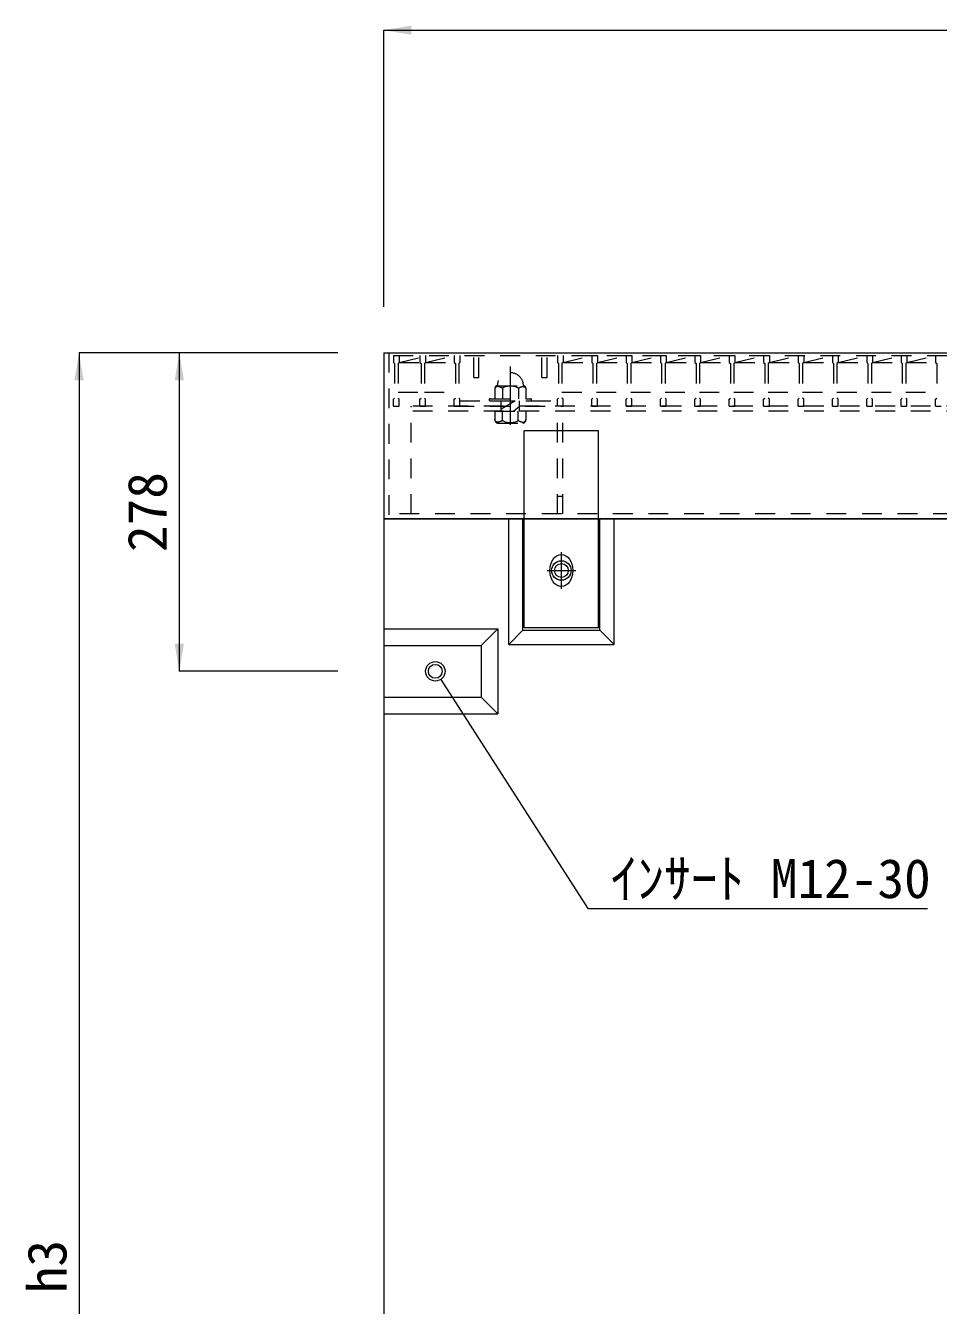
# Model space of a CAD drawing. Units: millimetres, scale not verified. Extents: x 42559 to 133118, y -58351 to -47326.
# Drawn here: x 74684 to 75480, y -53598 to -52481 of the extents above; entities that cross this region are included whole.
import ezdxf
from ezdxf.enums import TextEntityAlignment as Align

# ---------------------------------------------------------------- set-up
doc = ezdxf.new("R2010")
doc.units = ezdxf.units.MM
doc.header["$LTSCALE"] = 23
doc.linetypes.add('CHAIN', pattern=[18.5, 12, -1.5, 3.5, -1.5])
doc.linetypes.add('USER1', pattern=[1.35, 0.75, -0.6])
for name, color, linetype, lineweight in [('BT', 30, 'USER1', 13), ('インサート', 92, 'USER1', 9), ('グレーチング', 7, 'USER1', 13), ('受枠', 3, 'Continuous', 9), ('寸法線', 7, 'Continuous', 13), ('引出線', 4, 'Continuous', 13), ('本体', 2, 'Continuous', 13)]:
    doc.layers.add(name, color=color, linetype=linetype, lineweight=lineweight)
doc.styles.add('ＭＳ ゴシック', font='')
doc.styles.get('ＭＳ ゴシック').set_extended_font_data('MS Gothic')

# ---------------------------------------------------------------- blocks, each defined once
blk = doc.blocks.new('filled_arrow')
at = {"color": 0, "linetype": 'Continuous', "lineweight": -2}
blk.add_solid([(7.5, 1.25), (0, 0), (7.5, -1.25)], dxfattribs=at)

msp = doc.modelspace()

# ---------------------------------------------------------------- linework, layer by layer
at = {"layer": 'BT'}
for p, q in [((75093.16, -52797.2), (75093.16, -52806.33)), ((75095.23, -52795.12), (75118.08, -52795.12)), ((75099.65, -52797.2), (75099.65, -52806.33)), ((75113.67, -52797.2), (75113.67, -52806.33)), ((75120.16, -52797.2), (75120.16, -52806.33)), ((75089.16, -52806.33), (75124.16, -52806.33)), ((75089.16, -52808.27), (75124.16, -52808.27)), ((75098.66, -52817.27), (75098.66, -52808.27)), ((75098.66, -52815.12), (75110.51, -52808.27)), ((75109.43, -52817.27), (75114.66, -52812.81)), ((75114.66, -52817.27), (75114.66, -52808.27)), ((75093.16, -52817.27), (75120.16, -52817.27)), ((75093.16, -52817.27), (75093.16, -52824.89)), ((75099.73, -52825.33), (75099.73, -52817.27)), ((75113.58, -52825.33), (75113.58, -52817.27)), ((75120.16, -52817.27), (75120.16, -52824.89)), ((75095.93, -52827.66), (75117.39, -52827.66))]:
    msp.add_line(p, q, dxfattribs=at)
for centre, radius, start, end in [((75106.66, -52795.12), 11.42, 0, 180), ((75095.23, -52797.2), 2.08, 90, 180), ((75106.66, -52809.87), 14.48, 61.04954, 118.95046), ((75118.08, -52797.2), 2.08, 0, 90), ((75089.16, -52807.33), 1, 90, 180), ((75089.16, -52807.27), 1, 180, 270), ((75124.16, -52807.33), 1, 0, 90), ((75124.16, -52807.27), 1, 270, 0), ((75095.93, -52824.89), 2.77, 180, 270), ((75106.66, -52812.99), 14.15, 240.7011, 299.2989), ((75117.39, -52824.89), 2.77, 270, 0)]:
    msp.add_arc(centre, radius, start, end, dxfattribs=at)
for points in [[(75095.23, -52795.78), (75094.61, -52795.9), (75093.56, -52796.27), (75093.16, -52797.2)], [(75099.65, -52797.2), (75098.23, -52796.26), (75096.7, -52795.69), (75095.23, -52795.78)], [(75113.67, -52797.2), (75115.08, -52796.26), (75116.62, -52795.69), (75118.08, -52795.78)], [(75118.08, -52795.78), (75118.71, -52795.9), (75119.75, -52796.27), (75120.16, -52797.2)], [(75095.23, -52826.74), (75094.61, -52826.63), (75093.38, -52826.43), (75093.16, -52824.37)], [(75099.73, -52825.33), (75098.23, -52826.26), (75096.7, -52826.84), (75095.23, -52826.74)], [(75113.58, -52825.33), (75115.08, -52826.26), (75116.62, -52826.84), (75118.08, -52826.74)], [(75118.08, -52826.74), (75118.71, -52826.63), (75119.93, -52826.43), (75120.16, -52824.37)]]:
    msp.add_open_spline(points, degree=3, dxfattribs=at)
at = {"layer": 'インサート', "linetype": 'Continuous'}
for centre, radius in [((75151.16, -52956.27), 8.5), ((75151.16, -52956.27), 6), ((75041.16, -53044.27), 8.5), ((75041.16, -53044.27), 6)]:
    msp.add_circle(centre, radius, dxfattribs=at)
at = {"layer": 'グレーチング'}
for p, q in [((75004.66, -52768.77), (75985.66, -52768.77)), ((75004.66, -52768.77), (75004.66, -52774.77)), ((75009.66, -52768.77), (75009.66, -52774.77)), ((75009.66, -52774.77), (75027.66, -52770.45)), ((75027.66, -52768.77), (75027.66, -52774.77)), ((75032.66, -52774.77), (75057.66, -52768.77)), ((75032.66, -52768.77), (75032.66, -52774.77)), ((75057.66, -52768.77), (75057.66, -52774.77)), ((75062.66, -52768.77), (75062.66, -52774.77)), ((75074.66, -52787.77), (75074.66, -52768.77)), ((75079.16, -52787.77), (75079.16, -52768.77)), ((75134.16, -52787.77), (75134.16, -52768.77)), ((75138.66, -52787.77), (75138.66, -52768.77)), ((75147.66, -52768.77), (75147.66, -52774.77)), ((75152.66, -52774.77), (75177.66, -52768.77)), ((75152.66, -52768.77), (75152.66, -52774.77)), ((75177.66, -52768.77), (75182.66, -52768.77)), ((75177.66, -52768.77), (75177.66, -52774.77)), ((75182.66, -52774.77), (75207.66, -52768.77)), ((75182.66, -52768.77), (75182.66, -52774.77)), ((75207.66, -52768.77), (75212.66, -52768.77)), ((75207.66, -52768.77), (75207.66, -52774.77)), ((75212.66, -52774.77), (75237.66, -52768.77)), ((75212.66, -52768.77), (75212.66, -52774.77)), ((75237.66, -52768.77), (75242.66, -52768.77)), ((75237.66, -52768.77), (75237.66, -52774.77)), ((75242.66, -52774.77), (75267.66, -52768.77)), ((75242.66, -52768.77), (75242.66, -52774.77)), ((75267.66, -52768.77), (75272.66, -52768.77)), ((75267.66, -52768.77), (75267.66, -52774.77)), ((75272.66, -52774.77), (75297.66, -52768.77)), ((75272.66, -52768.77), (75272.66, -52774.77)), ((75297.66, -52768.77), (75302.66, -52768.77)), ((75297.66, -52768.77), (75297.66, -52774.77)), ((75302.66, -52774.77), (75327.66, -52768.77)), ((75302.66, -52768.77), (75302.66, -52774.77)), ((75327.66, -52768.77), (75332.66, -52768.77)), ((75327.66, -52768.77), (75327.66, -52774.77)), ((75332.66, -52774.77), (75357.66, -52768.77)), ((75332.66, -52768.77), (75332.66, -52774.77)), ((75357.66, -52768.77), (75362.66, -52768.77)), ((75357.66, -52768.77), (75357.66, -52774.77)), ((75362.66, -52774.77), (75387.66, -52768.77)), ((75362.66, -52768.77), (75362.66, -52774.77)), ((75387.66, -52768.77), (75392.66, -52768.77)), ((75387.66, -52768.77), (75387.66, -52774.77)), ((75392.66, -52774.77), (75417.66, -52768.77)), ((75392.66, -52768.77), (75392.66, -52774.77)), ((75417.66, -52768.77), (75422.66, -52768.77)), ((75417.66, -52768.77), (75417.66, -52774.77)), ((75422.66, -52774.77), (75447.66, -52768.77)), ((75422.66, -52768.77), (75422.66, -52774.77)), ((75447.66, -52768.77), (75452.66, -52768.77)), ((75447.66, -52768.77), (75447.66, -52774.77)), ((75452.66, -52774.77), (75477.66, -52768.77)), ((75452.66, -52768.77), (75452.66, -52774.77)), ((75477.66, -52768.77), (75482.66, -52768.77)), ((75477.66, -52768.77), (75477.66, -52774.77)), ((75004.66, -52774.77), (75005.66, -52775.77)), ((75005.66, -52775.77), (75005.66, -52805.77)), ((75009.66, -52774.77), (75008.66, -52775.77)), ((75008.66, -52775.77), (75008.66, -52805.77)), ((75009.66, -52774.77), (75027.66, -52774.77)), ((75027.66, -52774.77), (75028.66, -52775.77)), ((75028.66, -52775.77), (75028.66, -52805.77)), ((75032.66, -52774.77), (75031.66, -52775.77)), ((75031.66, -52775.77), (75031.66, -52805.77)), ((75032.66, -52774.77), (75057.66, -52774.77)), ((75057.66, -52774.77), (75058.66, -52775.77)), ((75058.66, -52775.77), (75058.66, -52805.77)), ((75062.66, -52774.77), (75061.66, -52775.77)), ((75061.66, -52775.77), (75061.66, -52805.77)), ((75147.66, -52774.77), (75148.66, -52775.77)), ((75148.66, -52775.77), (75148.66, -52805.77)), ((75152.66, -52774.77), (75151.66, -52775.77)), ((75151.66, -52775.77), (75151.66, -52805.77)), ((75152.66, -52774.77), (75177.66, -52774.77)), ((75177.66, -52774.77), (75178.66, -52775.77)), ((75178.66, -52775.77), (75178.66, -52805.77)), ((75182.66, -52774.77), (75181.66, -52775.77)), ((75181.66, -52775.77), (75181.66, -52805.77)), ((75182.66, -52774.77), (75207.66, -52774.77)), ((75207.66, -52774.77), (75208.66, -52775.77)), ((75208.66, -52775.77), (75208.66, -52805.77)), ((75212.66, -52774.77), (75211.66, -52775.77)), ((75211.66, -52775.77), (75211.66, -52805.77)), ((75212.66, -52774.77), (75237.66, -52774.77)), ((75237.66, -52774.77), (75238.66, -52775.77)), ((75238.66, -52775.77), (75238.66, -52805.77)), ((75242.66, -52774.77), (75241.66, -52775.77)), ((75241.66, -52775.77), (75241.66, -52805.77)), ((75242.66, -52774.77), (75267.66, -52774.77)), ((75267.66, -52774.77), (75268.66, -52775.77)), ((75268.66, -52775.77), (75268.66, -52805.77)), ((75272.66, -52774.77), (75271.66, -52775.77)), ((75271.66, -52775.77), (75271.66, -52805.77)), ((75272.66, -52774.77), (75297.66, -52774.77)), ((75297.66, -52774.77), (75298.66, -52775.77)), ((75298.66, -52775.77), (75298.66, -52805.77)), ((75302.66, -52774.77), (75301.66, -52775.77)), ((75301.66, -52775.77), (75301.66, -52805.77)), ((75302.66, -52774.77), (75327.66, -52774.77)), ((75327.66, -52774.77), (75328.66, -52775.77)), ((75328.66, -52775.77), (75328.66, -52805.77)), ((75332.66, -52774.77), (75331.66, -52775.77)), ((75331.66, -52775.77), (75331.66, -52805.77)), ((75332.66, -52774.77), (75357.66, -52774.77)), ((75357.66, -52774.77), (75358.66, -52775.77)), ((75358.66, -52775.77), (75358.66, -52805.77)), ((75362.66, -52774.77), (75361.66, -52775.77)), ((75361.66, -52775.77), (75361.66, -52805.77)), ((75362.66, -52774.77), (75387.66, -52774.77)), ((75387.66, -52774.77), (75388.66, -52775.77)), ((75388.66, -52775.77), (75388.66, -52805.77)), ((75392.66, -52774.77), (75391.66, -52775.77)), ((75391.66, -52775.77), (75391.66, -52805.77)), ((75392.66, -52774.77), (75417.66, -52774.77)), ((75417.66, -52774.77), (75418.66, -52775.77)), ((75418.66, -52775.77), (75418.66, -52805.77)), ((75422.66, -52774.77), (75421.66, -52775.77)), ((75421.66, -52775.77), (75421.66, -52805.77)), ((75422.66, -52774.77), (75447.66, -52774.77)), ((75447.66, -52774.77), (75448.66, -52775.77)), ((75448.66, -52775.77), (75448.66, -52805.77)), ((75452.66, -52774.77), (75451.66, -52775.77)), ((75451.66, -52775.77), (75451.66, -52805.77)), ((75452.66, -52774.77), (75477.66, -52774.77)), ((75477.66, -52774.77), (75478.66, -52775.77)), ((75478.66, -52775.77), (75478.66, -52805.77)), ((75074.66, -52787.77), (75079.16, -52787.77)), ((75134.16, -52787.77), (75138.66, -52787.77)), ((75008.66, -52800.77), (75028.66, -52800.77)), ((75031.66, -52800.77), (75058.66, -52800.77)), ((75151.66, -52800.77), (75178.66, -52800.77)), ((75181.66, -52800.77), (75208.66, -52800.77)), ((75211.66, -52800.77), (75238.66, -52800.77)), ((75241.66, -52800.77), (75268.66, -52800.77)), ((75271.66, -52800.77), (75298.66, -52800.77)), ((75301.66, -52800.77), (75328.66, -52800.77)), ((75331.66, -52800.77), (75358.66, -52800.77)), ((75361.66, -52800.77), (75388.66, -52800.77)), ((75391.66, -52800.77), (75418.66, -52800.77)), ((75421.66, -52800.77), (75448.66, -52800.77)), ((75451.66, -52800.77), (75478.66, -52800.77)), ((75004.66, -52806.77), (75005.66, -52805.77)), ((75004.66, -52812.77), (75004.66, -52806.77)), ((75004.66, -52812.77), (75009.66, -52812.77)), ((75009.66, -52806.77), (75008.66, -52805.77)), ((75009.66, -52812.77), (75009.66, -52806.77)), ((75027.66, -52806.77), (75028.66, -52805.77)), ((75027.66, -52812.77), (75027.66, -52806.77)), ((75027.66, -52812.77), (75032.66, -52812.77)), ((75032.66, -52806.77), (75031.66, -52805.77)), ((75032.66, -52812.77), (75032.66, -52806.77)), ((75057.66, -52806.77), (75058.66, -52805.77)), ((75057.66, -52812.77), (75057.66, -52806.77)), ((75057.66, -52812.77), (75152.66, -52812.77)), ((75062.66, -52806.77), (75061.66, -52805.77)), ((75062.66, -52812.77), (75062.66, -52806.77)), ((75062.66, -52808.27), (75147.66, -52808.27)), ((75147.66, -52806.77), (75148.66, -52805.77)), ((75147.66, -52812.77), (75147.66, -52806.77)), ((75152.66, -52806.77), (75151.66, -52805.77)), ((75152.66, -52812.77), (75152.66, -52806.77)), ((75177.66, -52806.77), (75178.66, -52805.77)), ((75177.66, -52812.77), (75177.66, -52806.77)), ((75177.66, -52812.77), (75182.66, -52812.77)), ((75182.66, -52806.77), (75181.66, -52805.77)), ((75182.66, -52812.77), (75182.66, -52806.77)), ((75207.66, -52806.77), (75208.66, -52805.77)), ((75207.66, -52812.77), (75207.66, -52806.77)), ((75207.66, -52812.77), (75212.66, -52812.77)), ((75212.66, -52806.77), (75211.66, -52805.77)), ((75212.66, -52812.77), (75212.66, -52806.77)), ((75237.66, -52806.77), (75238.66, -52805.77)), ((75237.66, -52812.77), (75237.66, -52806.77)), ((75237.66, -52812.77), (75242.66, -52812.77)), ((75242.66, -52806.77), (75241.66, -52805.77)), ((75242.66, -52812.77), (75242.66, -52806.77)), ((75267.66, -52806.77), (75268.66, -52805.77)), ((75267.66, -52812.77), (75267.66, -52806.77)), ((75267.66, -52812.77), (75272.66, -52812.77)), ((75272.66, -52806.77), (75271.66, -52805.77)), ((75272.66, -52812.77), (75272.66, -52806.77)), ((75297.66, -52806.77), (75298.66, -52805.77)), ((75297.66, -52812.77), (75297.66, -52806.77)), ((75297.66, -52812.77), (75302.66, -52812.77)), ((75302.66, -52806.77), (75301.66, -52805.77)), ((75302.66, -52812.77), (75302.66, -52806.77)), ((75327.66, -52806.77), (75328.66, -52805.77)), ((75327.66, -52812.77), (75327.66, -52806.77)), ((75327.66, -52812.77), (75332.66, -52812.77)), ((75332.66, -52806.77), (75331.66, -52805.77)), ((75332.66, -52812.77), (75332.66, -52806.77)), ((75357.66, -52806.77), (75358.66, -52805.77)), ((75357.66, -52812.77), (75357.66, -52806.77)), ((75357.66, -52812.77), (75362.66, -52812.77)), ((75362.66, -52806.77), (75361.66, -52805.77)), ((75362.66, -52812.77), (75362.66, -52806.77)), ((75387.66, -52806.77), (75388.66, -52805.77)), ((75387.66, -52812.77), (75387.66, -52806.77)), ((75387.66, -52812.77), (75392.66, -52812.77)), ((75392.66, -52806.77), (75391.66, -52805.77)), ((75392.66, -52812.77), (75392.66, -52806.77)), ((75417.66, -52806.77), (75418.66, -52805.77)), ((75417.66, -52812.77), (75417.66, -52806.77)), ((75417.66, -52812.77), (75422.66, -52812.77)), ((75422.66, -52806.77), (75421.66, -52805.77)), ((75422.66, -52812.77), (75422.66, -52806.77)), ((75447.66, -52806.77), (75448.66, -52805.77)), ((75447.66, -52812.77), (75447.66, -52806.77)), ((75447.66, -52812.77), (75452.66, -52812.77)), ((75452.66, -52806.77), (75451.66, -52805.77)), ((75452.66, -52812.77), (75452.66, -52806.77)), ((75477.66, -52806.77), (75478.66, -52805.77)), ((75477.66, -52812.77), (75477.66, -52806.77)), ((75477.66, -52812.77), (75482.66, -52812.77))]:
    msp.add_line(p, q, dxfattribs=at)
at = {"layer": '受枠'}
for p, q in [((74996.16, -52766.27), (75994.16, -52766.27)), ((74996.16, -52766.27), (74996.16, -52911.27)), ((75118.66, -53006.27), (75118.66, -52834.27)), ((75183.66, -52834.27), (75118.66, -52834.27)), ((75183.66, -53006.27), (75183.66, -52834.27)), ((75994.16, -52911.27), (74996.16, -52911.27)), ((75183.66, -53006.27), (75118.66, -53006.27))]:
    msp.add_line(p, q, dxfattribs=at)
at = {"layer": '受枠', "linetype": 'USER1'}
for p, q in [((75000.66, -52766.27), (75000.66, -52911.27)), ((75970.16, -52812.77), (75020.16, -52812.77)), ((75020.16, -52906.77), (75020.16, -52812.77)), ((75970.16, -52817.27), (75020.16, -52817.27)), ((75147.91, -52906.77), (75147.91, -52817.27)), ((75152.41, -52906.77), (75152.41, -52817.27)), ((75152.41, -52891.77), (75147.91, -52891.77)), ((75989.66, -52906.77), (75000.66, -52906.77))]:
    msp.add_line(p, q, dxfattribs=at)
at = {"layer": '受枠', "linetype": 'CHAIN'}
for p, q in [((75106.66, -52829.02), (75106.66, -52778.23)), ((75151.16, -52972.27), (75151.16, -52940.27)), ((75138.66, -52956.27), (75163.66, -52956.27))]:
    msp.add_line(p, q, dxfattribs=at)
at = {"layer": '受枠'}
msp.add_ellipse((75151.16, -52956.27), major_axis=(0, 14), ratio=0.714286, dxfattribs=at)
at = {"layer": '寸法線'}
for p, q in [((74996.16, -52484.75), (75994.16, -52484.75)), ((74996.16, -52726.27), (74996.16, -52484.75)), ((74730.24, -52766.27), (74730.24, -54361.27)), ((74956.16, -52766.27), (74730.24, -52766.27)), ((74817.74, -52766.27), (74817.74, -53044.27)), ((74956.16, -52766.27), (74817.74, -52766.27)), ((74956.16, -53044.27), (74817.74, -53044.27))]:
    msp.add_line(p, q, dxfattribs=at)
at = {"layer": '引出線'}
msp.add_lwpolyline([(75045.97, -53051.28), (75174.16, -53251.16), (75470.65, -53251.16)], dxfattribs=at)
at = {"layer": '本体'}
for q in [(75994.16, -52911.27), (74996.16, -54361.27)]:
    msp.add_line((74996.16, -52911.27), q, dxfattribs=at)
at = {"layer": '本体', "lineweight": 15}
for p, q in [((75105.16, -53020.77), (75105.16, -52911.27)), ((75197.16, -53020.77), (75197.16, -52911.27)), ((74996.16, -53007.27), (75095.66, -53007.27)), ((75095.66, -53007.27), (75095.66, -53081.27)), ((75105.16, -53020.77), (75197.16, -53020.77)), ((74996.16, -53081.27), (75095.66, -53081.27))]:
    msp.add_line(p, q, dxfattribs=at)
at = {"layer": '本体', "lineweight": 9}
for p, q in [((75117.66, -53008.27), (75117.66, -52911.27)), ((75184.66, -53008.27), (75184.66, -52911.27)), ((75081.16, -53021.77), (75095.66, -53007.27)), ((75117.66, -53008.27), (75105.16, -53020.77)), ((75117.66, -53008.27), (75184.66, -53008.27)), ((75184.66, -53008.27), (75197.16, -53020.77)), ((74996.16, -53021.77), (75081.16, -53021.77)), ((75081.16, -53021.77), (75081.16, -53066.77)), ((74996.16, -53066.77), (75081.16, -53066.77)), ((75081.16, -53066.77), (75095.66, -53081.27))]:
    msp.add_line(p, q, dxfattribs=at)

# ---------------------------------------------------------------- block references
at = {"layer": '寸法線', "xscale": 3.2, "yscale": 3.2}
msp.add_blockref('filled_arrow', (74996.16, -52484.75), dxfattribs=at)
for p, rotation in [((74730.24, -52766.27), 270), ((74817.74, -52766.27), 270), ((74817.74, -53044.27), 90)]:
    msp.add_blockref('filled_arrow', p, dxfattribs=dict(at, rotation=rotation))
at = {"layer": '引出線', "xscale": 0.16, "yscale": 0.16, "rotation": 302.7}
msp.add_blockref('filled_arrow', (75045.97, -53051.28), dxfattribs=at)

# ---------------------------------------------------------------- texts
at = {"layer": '寸法線', "style": 'ＭＳ ゴシック'}
for s, p in [('278', (74789.74, -52905.27)), ('h3', (74702.24, -53563.77))]:
    msp.add_text(s, height=34.18, rotation=90, dxfattribs=at).set_placement(p, align=Align.MIDDLE_CENTER)
at = {"layer": '引出線', "style": 'ＭＳ ゴシック'}
msp.add_text('ｲﾝｻｰﾄ M12-30', height=34.18, dxfattribs=at).set_placement((75194.16, -53207.96), align=Align.TOP_LEFT)

doc.saveas('drawing.dxf')
